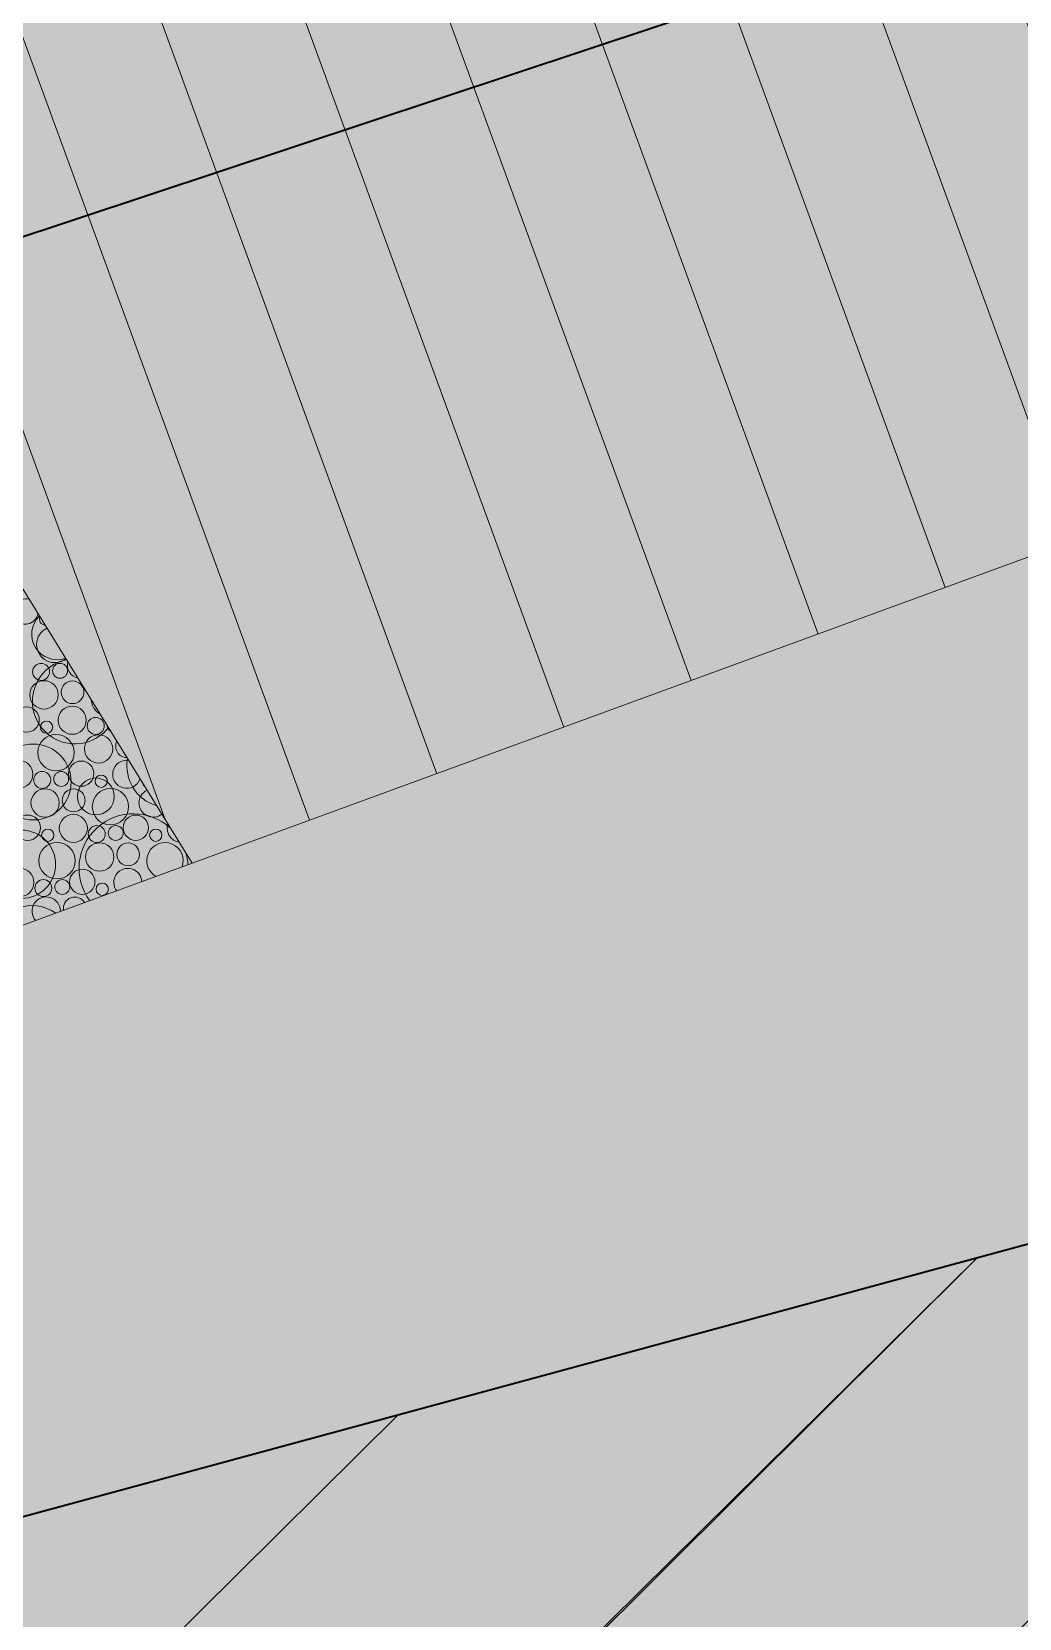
# Model space of a CAD drawing. Header units: millimetres. Extents: x 368386 to 996118, y -334862 to 250838.
# Drawn here: x 777242 to 780568, y -118726 to -113384 of the extents above; entities that cross this region are included whole.
import ezdxf

# ---------------------------------------------------------------- set-up
doc = ezdxf.new("R2010")
doc.units = ezdxf.units.MM
doc.header["$MEASUREMENT"] = 0
for name, color, linetype, lineweight in [('New_       asendi fill_Pen_No__1', 7, 'Continuous', 13), ('New__ASENDIPLAAN_Pen_No__1', 7, 'Continuous', 13), ('New__ASENDIPLAAN_Pen_No__101', 252, 'Continuous', 13), ('New_Kanal_proj_kinnistu_Pen_No__7', 7, 'Continuous', 35), ('New_Kanal_proj_kinnistu_Pen_No__75', 6, 'Continuous', 20), ('New_Sade_rek_Pen_No__84', 114, 'Continuous', 35)]:
    doc.layers.add(name, color=color, linetype=linetype, lineweight=lineweight)
for name, color, linetype, lineweight, true_color in [('New_       asendi fill_Pen_No__149', 7, 'Continuous', 25, 0x186722), ('New_       asendi fill_Pen_No__181', 7, 'Continuous', 0, 0xe8e8e8), ('New__ASENDIPLAAN_Pen_No__102', 7, 'Continuous', 13, 0xcccccc)]:
    doc.layers.add(name, color=color, linetype=linetype, lineweight=lineweight, true_color=true_color)
doc.linetypes.add('Sade1', pattern='A,0,[5,TRN_EP_AS-4-01_V01_Abihoone-Asendiplaan1.Shx,S=13.49206349206349,R=0,X=0,Y=0],-2600,0', length=2600)

# ---------------------------------------------------------------- blocks, each defined once
blk = doc.blocks.new('*X2')
at = {"layer": 'New__ASENDIPLAAN_Pen_No__102', "color": 254, "linetype": 'Continuous', "lineweight": 13, "true_color": 0xcccccc}
for centre, radius in [((777247.2160196735, -115909.7217001151), 127.6545929919234), ((777457.7220792223, -115958.2574767389), 62.02898257432904), ((777207.4358192189, -116186.9400235601), 115.0662951452154)]:
    blk.add_circle(centre, radius, dxfattribs=at)
for centre, radius, start, end in [((777327.7886921528, -115412.3083187129), 85.76535262125259, 134.093819089494, 289.3046511786844), ((777387.5589164618, -115638.3752184596), 143.1180751662963, 101.4530544228993, 321.9454158452207), ((777704.3768629597, -115854.5643230133), 141.9270579950832, 170.2796720992985, 253.1187981688734), ((777584.9538805982, -116200.3791496933), 183.638328563922, 47.27992931974794, 216.5636847952767), ((777584.9538805982, -116200.3791496933), 183.638328563922, 3.656069973704695, 16.11854094838983), ((777242.2808425295, -116467.8920126742), 141.9270579950832, 55.09283020610847, 165.126924562891)]:
    blk.add_arc(centre, radius, start, end, dxfattribs=at)
blk = doc.blocks.new('*X4')
at = {"layer": 'New_       asendi fill_Pen_No__181', "color": 254, "linetype": 'Continuous', "lineweight": 0, "true_color": 0xe8e8e8}
for centre, radius in [((777273.7179702028, -115539.0054637758), 28.588450873749), ((777337.5452666987, -115535.4595028593), 25.07373009838601), ((777283.3802541185, -115616.349202516), 47.70602505542902), ((777379.4144508727, -115607.5309253388), 38.3554317150693), ((777224.9185241112, -115699.7259091663), 42.55153099730503), ((777292.2917815235, -115725.1470735553), 20.676327524775), ((777378.3952985056, -115701.893610874), 47.30901933169132), ((777457.4255910343, -115721.001674665), 28.588450873749), ((777323.5230829482, -115810.8029017267), 61.21277618796999), ((777467.0878749501, -115798.3454134052), 47.70602505542902), ((777198.3952985056, -115883.8898217633), 47.30901933169132), ((777408.6261449428, -115881.7221200556), 42.55153099730503), ((777277.4255910345, -115902.9978855542), 28.588450873749), ((777341.2528875304, -115899.4519246378), 25.07373009838601), ((777475.9994023552, -115907.1432844445), 20.676327524775), ((777287.0878749501, -115980.3416242944), 47.70602505542902), ((777383.1220717042, -115971.5233471173), 38.3554317150693), ((777507.2307037797, -115992.7991126159), 61.21277618796999), ((777228.6261449427, -116063.7183309448), 42.55153099730503), ((777382.1029193372, -116065.8860326525), 47.30901933169132), ((777592.3337657744, -116063.7183309448), 42.55153099730503), ((777295.9994023552, -116089.1394953338), 20.676327524775), ((777461.133211866, -116084.9940964434), 28.588450873749), ((777524.9605083619, -116081.448135527), 25.07373009838601), ((777659.7070231868, -116089.1394953338), 20.676327524775), ((777327.2307037797, -116174.7953235052), 61.21277618796999), ((777470.7954957817, -116162.3378351837), 47.70602505542902), ((777566.829692536, -116153.5195580065), 38.3554317150693), ((777202.1029193371, -116247.8822435417), 47.30901933169132), ((777281.1332118659, -116266.9903073326), 28.588450873749), ((777344.9605083618, -116263.4443464162), 25.07373009838601), ((777412.3337657743, -116245.714541834), 42.55153099730503), ((777479.7070231867, -116271.135706223), 20.676327524775)]:
    blk.add_circle(centre, radius, dxfattribs=at)
for centre, radius, start, end in [((777221.2109032795, -115335.7334873879), 42.55153099730503, 72.86663590123932, 350.5318343670153), ((777288.584160692, -115361.1546517769), 20.676327524775, 156.9457904248949, 266.4526798434601), ((777319.8154621166, -115446.8104799483), 61.21277618796999, 115.5995809062146, 307.7988893619825), ((777404.9185241112, -115517.7296982771), 42.55153099730503, 163.9991076604488, 259.3993626077222), ((777503.5230829482, -115628.8066908375), 61.21277618796999, 183.9353460286361, 239.4631242395815), ((777521.2528875303, -115717.4557137485), 25.07373009838601, 186.4003857220939, 236.9980845460277), ((777563.1220717044, -115789.5271362281), 38.3554317150693, 153.8685718082009, 269.5298984600149), ((777562.1029193372, -115883.8898217633), 47.30901933169132, 82.29742861150667, 341.1010416566868), ((777641.133211866, -115902.9978855542), 28.588450873749, 193.5764989438323, 229.8219713244266), ((777650.7954957817, -115980.3416242944), 47.70602505542902, 115.3811295786563, 308.0173406894754), ((777745.8105401688, -116065.8860326525), 47.30901933169132, 162.0649616629852, 261.3335086051309), ((777690.9383246115, -116174.7953235052), 61.21277618796999, 339.8016513086276, 240.4181034603105), ((777565.8105401689, -116247.8822435417), 47.30901933169132, 2.910765083161365, 217.3089896857924), ((777290.7954957817, -116344.3340460729), 47.70602505542902, 357.9770996097038, 222.2426551593197), ((777386.8296925359, -116335.5157688957), 38.3554317150693, 30.26791193588169, 189.9518428330811)]:
    blk.add_arc(centre, radius, start, end, dxfattribs=at)

msp = doc.modelspace()

# ---------------------------------------------------------------- hatches: boundary and pattern name
at = {"layer": 'New_       asendi fill_Pen_No__149', "linetype": 'Continuous', "lineweight": 0, "true_color": 0x061908}
h = msp.add_hatch(color=98, dxfattribs=at)
h.paths.add_polyline_path([(802345.6257092145, -38322.05182827363), (677945.6257091912, -100972.0518277148), (697685.6257091819, -113562.0518284972), (725141.8797725517, -157386.0399905721), (747105.6257092238, -214022.0518284599), (773035.6257092752, -233162.0518281246), (849485.6257092285, -225922.0518279011), (847735.6257092286, -145332.0518280502)])
h.paths.add_polyline_path([(757638.7082695107, -147399.2778626392, -0.0006564119768535498), (757597.248581513, -147430.1463600797)], flags=0)
h.paths.add_polyline_path([(781623.1830728371, -112523.2600048446, 0.0599555899640497), (781750.4009111881, -112778.3101978391, 0.7851663409812334), (783932.82217312, -111999.1406781342, 0.05995558996405283), (783869.7476740469, -111721.1899866295, 0.9999999999999997)], flags=0)
at = {"layer": 'New__ASENDIPLAAN_Pen_No__101', "linetype": 'Continuous', "lineweight": 13}
h = msp.add_hatch(dxfattribs=at)
h.set_pattern_fill('Plank_Floor_0001', color=252, style=0, pattern_type=2)
h.set_pattern_definition([(110.1098773622387, (774188.1907812111, -102490.8311472864), (428.1999571678416, 156.7826415182308), [])])
h.paths.add_polyline_path([(770992.4465544533, -93762.71221928745), (777844.2656786232, -112476.191129196), (783855.683524185, -110275.2764226526), (783718.6851109391, -109260.5188344312), (783818.5566083147, -109223.9536424937), (784162.3761038107, -110162.9829240246), (785351.9577885617, -113411.9320074452), (777782.3613575231, -116183.4907260833), (771148.7974346317, -105442.4040545873), (769609.7234903522, -93117.02657821355)])
at = {"layer": 'New_Kanal_proj_kinnistu_Pen_No__75', "linetype": 'Continuous', "lineweight": 20}
h = msp.add_hatch(dxfattribs=at)
h.set_pattern_fill('JIS_LC_20_0001', color=6, style=0, pattern_type=2)
h.set_pattern_definition([(45, (-640525210.1040568, -6432847529.913312), (-707.1067811865477, 707.1067811865477), []), (45, (-640525190.1040568, -6432847529.913312), (-707.1067811865477, 707.1067811865477), [])])
h.paths.add_polyline_path([(828012.823012828, -100795.2954084734), (812637.8626403707, -71463.95242634512), (808033.9408392861, -74275.3324718336), (813845.9541281295, -88063.57640727708), (798437.4965517159, -91084.89229671011), (795197.261066463, -93029.41064956883), (790915.0717092521, -104103.9324053685), (789203.4379178035, -112199.5449108193), (790458.6368200212, -117957.6920545782), (786065.4406620265, -119325.9644950862), (782984.4943176099, -116817.4638846079), (771003.0498918454, -120067.1117822761), (769576.6903702711, -111344.3741244386), (766723.963441847, -112028.5110264207), (762728.9171956322, -108258.7016564916), (745099.0777096554, -100277.1112858439), (743276.9772676361, -100858.1137466366), (742307.0526352926, -103423.6247423227), (742763.4875245235, -104962.931066298), (745673.2693069457, -105076.9545654888), (747955.4476956214, -106502.2373912046), (755087.2610741603, -114141.759993055), (758399.6164812084, -125902.6605547527), (762792.812639203, -128069.0920320461), (765417.320151751, -131375.7503158535), (771921.5340791811, -133143.1022747541), (774032.5518486166, -130463.5691433335), (777341.7097235174, -126244.7283244813), (786926.8660527264, -125674.61492169), (800512.552927768, -119666.0535507957), (796062.3019156588, -112482.623581321), (798287.4293930904, -109803.0890864442)])

# ---------------------------------------------------------------- linework, layer by layer
at = {"layer": 'New_       asendi fill_Pen_No__1', "color": 7, "linetype": 'Continuous', "lineweight": 13, "flags": 128}
msp.add_lwpolyline([(771148.7974346317, -105442.4040545873), (777782.4170884711, -116183.4703217352), (772721.4286488384, -118036.5184688246)], close=True, dxfattribs=at)
at = {"layer": 'New__ASENDIPLAAN_Pen_No__1', "color": 7, "linetype": 'Continuous', "lineweight": 13, "flags": 128}
for points in [[(770992.4465544533, -93762.71221928745), (777844.2656786232, -112476.191129196), (783855.683524185, -110275.2764226526), (783718.6851109391, -109260.5188344312), (783818.5566083147, -109223.9536424937), (784162.3761038107, -110162.9829240246), (785351.9577885617, -113411.9320074452), (777782.3613575231, -116183.4907260833), (771148.7974346317, -105442.4040545873), (769609.7234903522, -93117.02657821355)], [(771148.7974346317, -105442.4040545873), (777782.4170884711, -116183.4703217352), (772721.4286488384, -118036.5184688246)]]:
    msp.add_lwpolyline(points, close=True, dxfattribs=at)
at = {"layer": 'New_Kanal_proj_kinnistu_Pen_No__7', "color": 7, "linetype": 'Continuous', "lineweight": 35, "flags": 128}
msp.add_lwpolyline([(758399.6164812084, -125902.6605547527), (755087.2610741603, -114141.759993055), (747955.4476956214, -106502.2373912046), (745673.2693069457, -105076.9545654888), (742763.4875245235, -104962.931066298), (742307.0526352926, -103423.6247423227), (743276.9772676361, -100858.1137466366), (745099.0777096554, -100277.1112858439), (762728.9171956322, -108258.7016564916), (766723.963441847, -112028.5110264207), (769576.6903702711, -111344.3741244386), (771003.0498918454, -120067.1117822761), (782984.4943176099, -116817.4638846079), (786065.4406620265, -119325.9644950862), (790458.6368200212, -117957.6920545782), (789203.4379178035, -112199.5449108193), (790915.0717092521, -104103.9324053685), (795197.261066463, -93029.41064956883), (798437.4965517159, -91084.89229671011), (813845.9541281295, -88063.57640727708)], dxfattribs=at)
at = {"layer": 'New_Kanal_proj_kinnistu_Pen_No__75', "color": 6, "linetype": 'Continuous', "lineweight": 20, "flags": 128}
msp.add_lwpolyline([(758399.6164812084, -125902.6605547527), (755087.2610741603, -114141.759993055), (747955.4476956214, -106502.2373912046), (745673.2693069457, -105076.9545654888), (742763.4875245235, -104962.931066298), (742307.0526352926, -103423.6247423227), (743276.9772676361, -100858.1137466366), (745099.0777096554, -100277.1112858439), (762728.9171956322, -108258.7016564916), (766723.963441847, -112028.5110264207), (769576.6903702711, -111344.3741244386), (771003.0498918454, -120067.1117822761), (782984.4943176099, -116817.4638846079), (786065.4406620265, -119325.9644950862), (790458.6368200212, -117957.6920545782), (789203.4379178035, -112199.5449108193), (790915.0717092521, -104103.9324053685), (795197.261066463, -93029.41064956883), (798437.4965517159, -91084.89229671011), (813845.9541281295, -88063.57640727708)], dxfattribs=at)
at = {"layer": 'New_Sade_rek_Pen_No__84', "color": 114, "linetype": 'Sade1', "lineweight": 35}
msp.add_lwpolyline([(775676.1041459936, -114582.8314679796), (781558.100112768, -112630.9056771109)], dxfattribs=at)

# ---------------------------------------------------------------- block references
at = {"layer": 'New_       asendi fill_Pen_No__181', "color": 254, "linetype": 'Continuous', "lineweight": 0, "true_color": 0xe8e8e8}
msp.add_blockref('*X4', (0, 0), dxfattribs=at)
at = {"layer": 'New__ASENDIPLAAN_Pen_No__102', "color": 254, "linetype": 'Continuous', "lineweight": 13, "true_color": 0xcccccc}
msp.add_blockref('*X2', (0, 0), dxfattribs=at)

doc.saveas('drawing.dxf')
